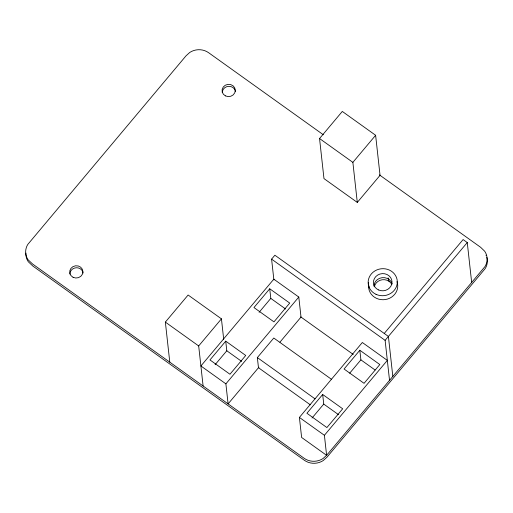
<?xml version="1.0" encoding="UTF-8"?>
<svg xmlns="http://www.w3.org/2000/svg" width="513" height="513" viewBox="0 0 513 513"><rect width="100%" height="100%" fill="white"/><g stroke="black" fill="none" stroke-linecap="round" stroke-linejoin="round"><path stroke-width="0.77" d="M169.784 362.165L165.359 322.106L188.117 295.02L221.436 318.855L223.694 339.279M319.548 138.529L342.299 111.436L375.625 135.278L380.043 175.337L357.292 202.423L323.972 178.588L319.548 138.529L352.873 162.364L357.292 202.423M203.11 386.007L198.685 345.948L221.436 318.855M273.891 279.938L271.595 259.142L274.878 255.224L388.405 336.438L392.823 376.497M352.873 162.364L375.625 135.278M225.739 341.158L209.964 359.94L229.959 374.24L245.733 355.464L225.739 341.158L226.797 350.777L215.101 364.705M269.729 288.781L253.961 307.556L273.955 321.863L289.723 303.08L269.729 288.781L270.793 298.393L259.091 312.327M225.887 383.852L298.797 297.046L273.807 279.168L200.897 365.974L225.887 383.852L228.099 403.885L258.905 367.205M310.339 404.828L258.475 367.718L257.353 357.587L273.782 338.029L331.488 379.306M279.957 342.139L301.009 317.072L298.797 297.046M299.406 417.422L362.338 342.498L387.328 360.382L324.402 435.3L326.614 455.332L301.618 437.454L299.406 417.422L324.402 435.3M322.683 394.478L306.909 413.26L326.903 427.56L342.678 408.784L322.683 394.478L323.741 404.09L312.039 418.024M359.831 350.244L344.063 369.02L364.057 383.326L379.825 364.544L359.831 350.244L360.895 359.857L349.699 373.182M384.237 333.463L463.098 239.565L467.26 242.546L471.684 282.605M389.54 380.409L385.116 340.35L467.26 242.546M326.614 455.332L484.868 266.715A15.448 14.293 -6.3 0 0 486.465 263.336A15.974 14.781 -6.3 0 0 486.241 254.243A16.301 15.082 -6.3 0 0 485.779 253.153A15.364 14.217 -6.3 0 0 484.593 251.133L480.623 247.292L379.415 174.882M326.749 455.172L323.017 458.558A15.922 14.73 -6.3 0 1 304.138 458.276L32.665 264.073L28.183 259.867A15.364 14.217 -6.3 0 1 26.997 257.847A16.301 15.082 -6.3 0 1 26.535 256.756A15.974 14.781 -6.3 0 1 26.31 247.657A15.454 14.293 -6.3 0 1 27.914 244.284L186.027 55.827L189.765 52.441A15.922 14.73 -6.3 0 1 208.637 52.724L323.357 134.778M271.595 259.142L385.116 340.35M360.895 359.857L375.086 370.008M300.701 316.854L353.252 354.451M270.793 298.393L285.626 309.006M323.741 404.09L338.58 414.703M257.353 357.587L315.059 398.87M226.797 350.777L241.636 361.383M165.359 322.106L198.685 345.948M396.966 281.592A14.601 13.511 -6.3 0 1 385.398 299.541A14.601 13.511 -6.3 0 1 368.584 286.1M373.887 286.139A9.292 8.599 -6.3 0 1 382.082 277.68A9.292 8.599 -6.3 0 1 392.144 283.856M486.831 257.353A15.974 14.781 -6.3 0 1 486.69 265.343A15.448 14.293 -6.3 0 1 485.086 268.716L326.973 457.173L323.235 460.559A15.922 14.73 -6.3 0 1 304.363 460.276L32.883 266.08L28.407 261.867A15.364 14.217 -6.3 0 1 27.221 259.847A16.301 15.082 -6.3 0 1 26.753 258.757A15.974 14.781 -6.3 0 1 25.894 253.082M486.003 255.153A16.301 15.082 -6.3 0 1 486.241 255.692M69.903 274.102A6.637 6.143 -6.3 0 1 76.084 267.76A6.637 6.143 -6.3 0 1 83.119 273.057M222.27 92.686A6.637 6.143 -6.3 0 1 228.445 86.344A6.637 6.143 -6.3 0 1 235.486 91.647M374.349 286.729A9.292 8.599 -6.3 0 1 382.23 279.752A9.292 8.599 -6.3 0 1 391.772 284.298M368.943 287.601A10.619 9.824 -6.3 0 1 368.757 286.6M388.277 279.899A10.619 9.824 -6.3 0 1 389.085 281.329M369.014 286.568A10.619 9.824 -6.3 0 1 368.507 282.573M388.052 277.899A10.619 9.824 -6.3 0 1 388.86 279.329M376.023 294.321A14.601 13.511 -6.3 0 0 397.299 281.355A14.601 13.511 -6.3 0 0 374.856 270.941A14.601 13.511 -6.3 0 0 376.023 294.321M378.459 289.916A9.292 8.599 -6.3 0 0 392.003 281.663A9.292 8.599 -6.3 0 0 377.722 275.039A9.292 8.599 -6.3 0 0 378.459 289.916M73.077 277.296A6.637 6.143 -6.3 0 0 82.939 271.691A6.637 6.143 -6.3 0 0 72.917 266.657A6.637 6.143 -6.3 0 0 73.077 277.296M225.444 95.886A6.637 6.143 -6.3 0 0 235.307 90.275A6.637 6.143 -6.3 0 0 225.284 85.241A6.637 6.143 -6.3 0 0 225.444 95.886"/></g></svg>
